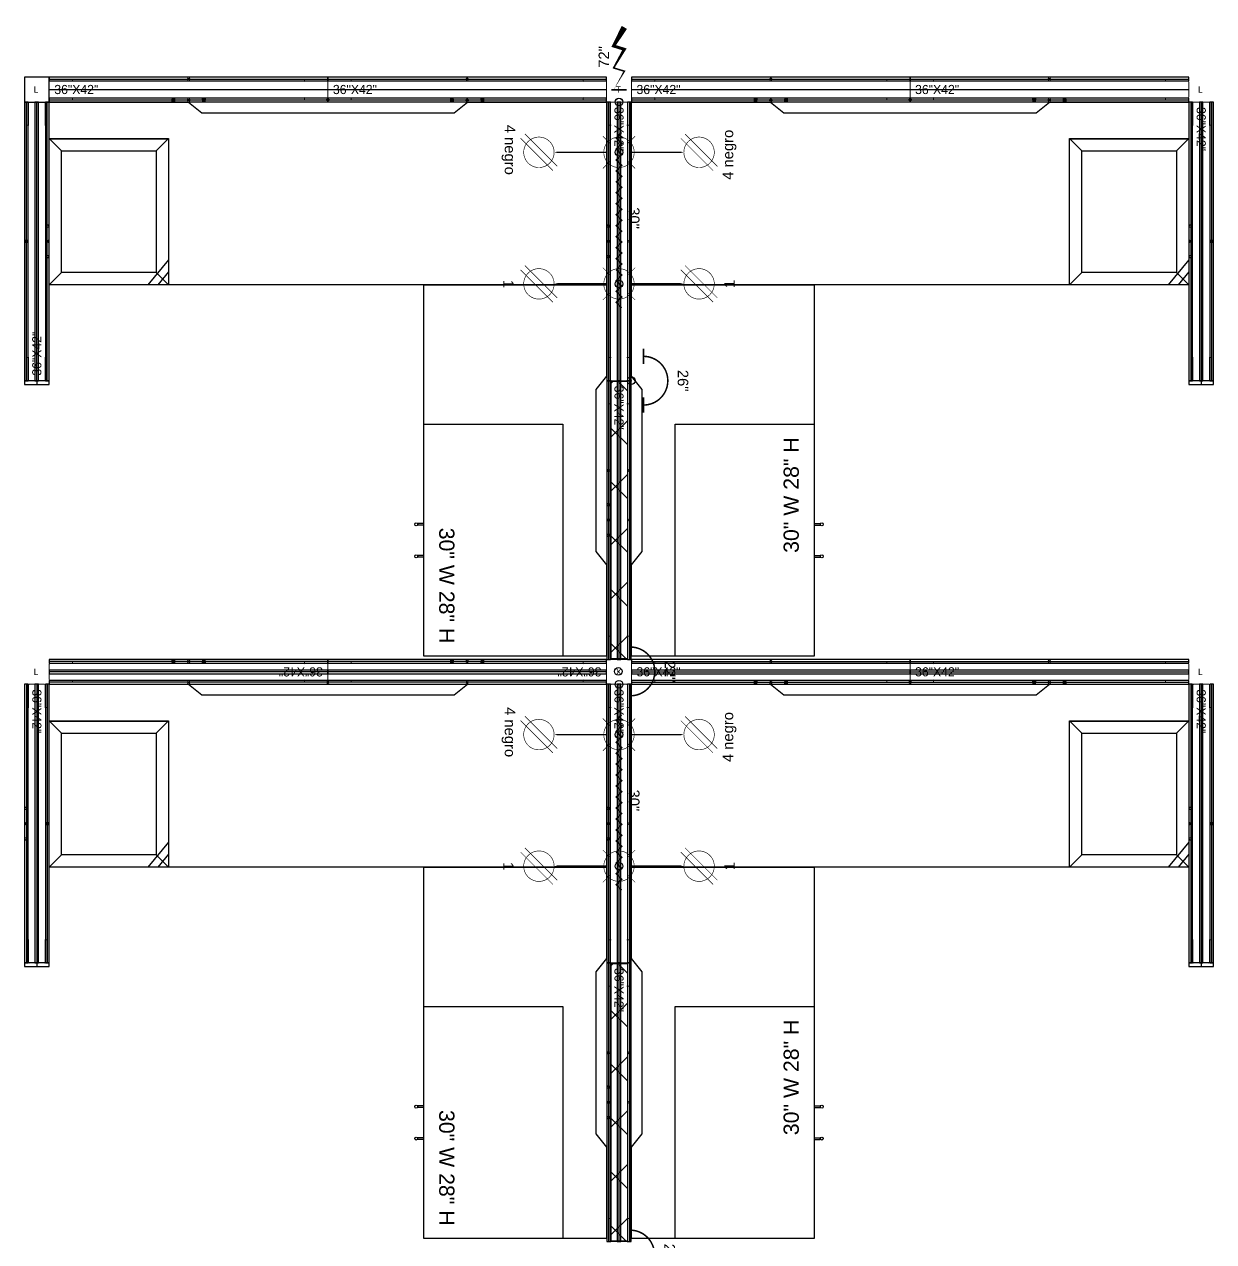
# Model space of a CAD drawing. Extents: x -899 to 851, y -1109 to 411.
# Drawn here: x -899.159 to -895.253, y -585.415 to -581.418 of the extents above; entities that cross this region are included whole.
import ezdxf
from ezdxf.enums import TextEntityAlignment as Align

# ---------------------------------------------------------------- set-up
doc = ezdxf.new("R2010")
doc.units = 0
doc.header["$LTSCALE"] = 24
doc.header["$MEASUREMENT"] = 0
doc.layers.get('0').update_dxf_attribs({"linetype": 'CONTINUOUS'})
for name, color, linetype in [('DD2D', 7, 'CONTINUOUS'), ('DD2D_Geometry', 7, 'CONTINUOUS'), ('ELECTRI', 7, 'CONTINUOUS'), ('ENFASIS NEW', 7, 'CONTINUOUS'), ('PEDESTALESUNIVERSALES', 7, 'CONTINUOUS'), ('S7000', 7, 'CONTINUOUS'), ('ssize', 7, 'CONTINUOUS'), ('TEXT HARNESS', 7, 'CONTINUOUS')]:
    doc.layers.add(name, color=color, linetype=linetype)
doc.styles.add('ARIAL', font='arial.ttf')
doc.styles.get("Standard").update_dxf_attribs({"font": 'acp.shx'})

# ---------------------------------------------------------------- blocks, each defined once
blk = doc.blocks.new('DD101036422D')
at = {"color": 1, "linetype": 'Continuous', "lineweight": 0}
for p, q in [((0, -0.0255), (0, 0.0255)), ((0.0017, 0.0275), (0.0218, 0.0275)), ((0.002, 0.0275), (0.0215, 0.0275)), ((0.0747, 0.0275), (0.0215, 0.0275)), ((0.0747, 0.0275), (0.075, 0.0275)), ((0.0765, 0.026), (0.0765, 0.0343)), ((0.8385, 0.0343), (0.0765, 0.0343)), ((0.8385, 0.0343), (0.8385, 0.026)), ((0.8403, 0.0275), (0.84, 0.0275)), ((0.8403, 0.0275), (0.8935, 0.0275)), ((0.9133, 0.0275), (0.8932, 0.0275)), ((0.913, 0.0275), (0.8935, 0.0275)), ((0.915, -0.0255), (0.915, 0.0255)), ((0.025, -0.0275), (0.002, -0.0275)), ((0.025, -0.0275), (0.0747, -0.0275)), ((0.0747, -0.0275), (0.075, -0.0275)), ((0.0765, -0.0343), (0.0765, -0.026)), ((0.8385, -0.0343), (0.0765, -0.0343)), ((0.8385, -0.026), (0.8385, -0.0343)), ((0.8403, -0.0275), (0.84, -0.0275)), ((0.89, -0.0275), (0.8403, -0.0275)), ((0.89, -0.0275), (0.913, -0.0275))]:
    blk.add_line(p, q, dxfattribs=at)
at = {"color": 1}
for p, q in [((0.454, 0.0379), (0.461, 0.0308)), ((0.454, 0.0308), (0.461, 0.0379)), ((0.454, -0.0379), (0.461, -0.0308)), ((0.454, -0.0308), (0.461, -0.0379))]:
    blk.add_line(p, q, dxfattribs=at)
for centre in [(0.4075, -0.0343), (0.5075, -0.0343)]:
    blk.add_circle(centre, 0.005, dxfattribs=at)
at = {"color": 1, "linetype": 'Continuous', "lineweight": 0}
for centre, radius, start, end in [((0.002, 0.0255), 0.00203, 90, 180), ((0.075, 0.026), 0.00151, 10.021, 90), ((0.075, 0.026), 0.00151, 0, 10.021), ((0.84, 0.026), 0.00151, 90, 169.979), ((0.84, 0.026), 0.00151, 169.979, 180), ((0.84, 0.026), 0.00151, 169.979, 180), ((0.913, 0.0255), 0.00203, 0, 90), ((0.002, -0.0255), 0.00203, 180, 270), ((0.075, -0.026), 0.00151, 270, 349.979), ((0.075, -0.026), 0.00151, 349.979, 0), ((0.84, -0.026), 0.00151, 180, 190.021), ((0.84, -0.026), 0.00151, 180, 190.021), ((0.84, -0.026), 0.00151, 190.021, 270), ((0.913, -0.0255), 0.00203, 270, 0)]:
    blk.add_arc(centre, radius, start, end, dxfattribs=at)
at = {"color": 1}
for p in [(0.4575, 0.0343), (0.4575, -0.0343)]:
    blk.add_point(p, dxfattribs=at)
at = {"insert": (0.0165, 0.0151), "char_height": 0.03, "attachment_point": 1}
blk.add_mtext_dynamic_manual_height_columns('36"X42"', width=75.494015, gutter_width=12.5, heights=[0], dxfattribs=at)
blk = doc.blocks.new('SPACE_DD10103642')
blk.add_blockref('DD101036422D', (0, 0))
blk = doc.blocks.new('DD3021422D')
for p, q in [((0, 0.041), (0, -0.041)), ((0.012, 0.041), (0, 0.041)), ((0.012, -0.041), (0.012, 0.041)), ((0, -0.041), (0.012, -0.041))]:
    blk.add_line(p, q)
blk = doc.blocks.new('SPACE_DD302142')
blk.add_blockref('DD3021422D', (0, 0))
blk = doc.blocks.new('DD40102472AB')
at = {"color": 1}
for p, q in [((0.0035, -0.0035), (-0.0035, 0.0035)), ((0.0035, 0.0035), (-0.0035, -0.0035))]:
    blk.add_line(p, q, dxfattribs=at)
blk.add_lwpolyline([(-0.4142, -0.0417), (0.4142, -0.0417), (0.458, -0.0067), (0.915, -0.0067), (0.915, -0.6067), (-0.915, -0.6067), (-0.915, -0.0067), (-0.458, -0.0067)], close=True)
blk.add_point((0, 0))
blk.add_point((0, 0))
blk.add_point((0, 0), dxfattribs=at)
blk = doc.blocks.new('DD40102448AB')
at = {"color": 1}
for p, q in [((0.0035, -0.0035), (-0.0035, 0.0035)), ((0.0035, 0.0035), (-0.0035, -0.0035))]:
    blk.add_line(p, q, dxfattribs=at)
blk.add_lwpolyline([(-0.2662, -0.0417), (0.2662, -0.0417), (0.31, -0.0067), (0.61, -0.0067), (0.61, -0.6067), (-0.61, -0.6067), (-0.61, -0.0067), (-0.31, -0.0067)], close=True)
blk.add_point((0, 0))
blk.add_point((0, 0))
blk.add_point((0, 0), dxfattribs=at)
blk = doc.blocks.new('PM19F1R1')
for p, q in [((0, -0.3969), (-0.067, -0.479)), ((0, -0.4365), (-0.0347, -0.479))]:
    blk.add_line(p, q)
at = {"color": 0}
blk.add_lwpolyline([(-0.391, 0), (0, 0), (0, -0.479), (-0.391, -0.479)], close=True, dxfattribs=at)
blk = doc.blocks.new('PC1519T')
for p, q in [((-0.351, 0.44), (-0.391, 0.48)), ((-0.04, 0.44), (0, 0.48)), ((-0.351, 0.04), (-0.391, 0)), ((-0.04, 0.04), (0, 0))]:
    blk.add_line(p, q)
for points in [[(-0.391, 0.48), (0, 0.48), (0, 0), (-0.391, 0)], [(-0.351, 0.44), (-0.04, 0.44), (-0.04, 0.04), (-0.351, 0.04)]]:
    blk.add_lwpolyline(points, close=True)
blk = doc.blocks.new('S71103028')
at = {"color": 150}
for p, q in [((0.326, 0), (0.326, -0.02)), ((0.331, 0), (0.331, -0.02)), ((0.431, 0), (0.431, -0.02)), ((0.436, 0), (0.436, -0.02)), ((0.331, -0.02), (0.326, -0.02)), ((0.436, -0.02), (0.431, -0.02)), ((0.436, -0.02), (0.431, -0.02))]:
    blk.add_line(p, q, dxfattribs=at)
blk.add_lwpolyline([(0, 0), (0, 0.457), (0.762, 0.457), (0.762, 0)], close=True, dxfattribs=at)
for centre in [(0.3285, -0.025), (0.4335, -0.025)]:
    blk.add_circle(centre, 0.005, dxfattribs=at)
at = {"layer": 'ssize', "insert": (0.7192, 0.0498), "char_height": 0.05, "attachment_point": 9}
blk.add_mtext('{\\fArial|b0|i0|c0|p34;30" W 28" H}', dxfattribs=at)
blk = doc.blocks.new('829030')
at = {"color": 1, "const_width": 0.002}
for points in [[(0.1385, 0.0265), (0.112, 0.053)], [(0.1915, 0.0265), (0.218, 0.053)], [(0.5705, 0.0265), (0.544, 0.053)], [(0.6235, 0.0265), (0.65, 0.053)], [(0.1385, -0.0265), (0.112, -0.053)], [(0.1915, -0.0265), (0.218, -0.053)], [(0.5705, -0.0265), (0.544, -0.053)], [(0.6235, -0.0265), (0.65, -0.053)]]:
    blk.add_lwpolyline(points, dxfattribs=at)
for points in [[(0.165, -0.05, -1), (0.165, 0.05, -1)], [(0.597, -0.05, 1), (0.597, 0.05, 1)]]:
    blk.add_lwpolyline(points, format="xyb", close=True, dxfattribs=at)
at = {"color": 1}
for points in [[(0.1, 0.009, 0.005, 0.005, 0), (0.118, -0.009, 0.005, 0.005, 0), (0.136, 0.009, 0.005, 0.005, 0), (0.154, -0.009, 0.005, 0.005, 0), (0.172, 0.009, 0.005, 0.005, 0), (0.19, -0.009, 0.005, 0.005, 0), (0.208, 0.009, 0.005, 0.005, 0), (0.226, -0.009, 0.005, 0.005, 0), (0.244, 0.009, 0.005, 0.005, 0), (0.262, -0.009, 0.005, 0.005, 0), (0.28, 0.009, 0.005, 0.005, 0), (0.298, -0.009, 0.005, 0.005, 0), (0.316, 0.009, 0.005, 0.005, 0), (0.334, -0.009, 0.005, 0.005, 0), (0.352, 0.009, 0.005, 0.005, 0), (0.37, -0.009, 0.005, 0.005, 0), (0.388, 0.009, 0.005, 0.005, 0), (0.406, -0.009, 0.005, 0.005, 0), (0.424, 0.009, 0.005, 0.005, 0), (0.442, -0.009, 0.005, 0.005, 0), (0.46, 0.009, 0.005, 0.005, 0), (0.478, -0.009, 0.005, 0.005, 0), (0.496, 0.009, 0.005, 0.005, 0), (0.514, -0.009, 0.005, 0.005, 0), (0.532, 0.009, 0.005, 0.005, 0), (0.55, -0.009, 0, 0, 0)], [(0.676, 0.009, 0.005, 0.005, 0), (0.658, -0.009, 0.005, 0.005, 0), (0.64, 0.009, 0.005, 0.005, 0), (0.622, -0.009, 0.005, 0.005, 0), (0.604, 0.009, 0.005, 0.005, 0), (0.586, -0.009, 0.005, 0.005, 0), (0.568, 0.009, 0.005, 0.005, 0), (0.55, -0.009, 0, 0, 0)]]:
    blk.add_lwpolyline(points, format="xyseb", dxfattribs=at)
blk.add_circle((0, 0), 0.0125, dxfattribs=at)
blk.add_point((0, 0), dxfattribs=at)
at = {"layer": 'TEXT HARNESS', "color": 1, "style": 'ARIAL'}
blk.add_text('30"', height=0.03469, dxfattribs=at).set_placement((0.381, 0.05), align=Align.MIDDLE)
blk = doc.blocks.new('8065E1C')
at = {"color": 1}
for points, const_width in [([(0.025, -0.04), (-0.025, -0.04)], 0.005), ([(-0.0601, -0.309), (0.046, -0.2029)], 0.002), ([(-0.046, -0.3231), (0.0601, -0.217)], 0.002)]:
    blk.add_lwpolyline(points, dxfattribs=dict(at, const_width=const_width))
blk.add_lwpolyline([(0, -0.04, 0.005, 0.005, 0), (0, -0.165, 0.025, 0, 0), (0, -0.2114, 0, 0, 0)], format="xyseb", dxfattribs=at)
at = {"color": 1, "const_width": 0.002}
blk.add_lwpolyline([(-0.05, -0.263, -1), (0.05, -0.263, -1)], format="xyb", close=True, dxfattribs=at)
at = {"color": 1}
blk.add_circle((0, 0), 0.0125, dxfattribs=at)
blk.add_point((0, 0), dxfattribs=at)
at = {"layer": 'TEXT HARNESS', "color": 1, "style": 'ARIAL'}
blk.add_text('1', height=0.0347, dxfattribs=at).set_placement((0, -0.363), align=Align.MIDDLE)
blk = doc.blocks.new('8065E4C')
at = {"color": 1}
for points, const_width in [([(0.025, -0.04), (-0.025, -0.04)], 0.005), ([(-0.0601, -0.309), (0.046, -0.2029)], 0.002), ([(-0.046, -0.3231), (0.0601, -0.217)], 0.002)]:
    blk.add_lwpolyline(points, dxfattribs=dict(at, const_width=const_width))
blk.add_lwpolyline([(0, -0.04, 0.005, 0.005, 0), (0, -0.165, 0.025, 0, 0), (0, -0.2114, 0, 0, 0)], format="xyseb", dxfattribs=at)
at = {"color": 1, "const_width": 0.002}
blk.add_lwpolyline([(-0.05, -0.263, -1), (0.05, -0.263, -1)], format="xyb", close=True, dxfattribs=at)
at = {"color": 1}
blk.add_circle((0, 0), 0.0125, dxfattribs=at)
blk.add_point((0, 0), dxfattribs=at)
at = {"layer": 'TEXT HARNESS', "color": 1, "style": 'ARIAL'}
blk.add_text('4 negro', height=0.03469, dxfattribs=at).set_placement((-0.0081, -0.363), align=Align.MIDDLE)
blk = doc.blocks.new('*X56')
at = {"color": 0}
for p, q in [((7.7859, 5.311), (7.8173, 5.3424)), ((7.9688, 5.2894), (7.9158, 5.3424)), ((7.9411, 5.2894), (7.9941, 5.3424)), ((8.1456, 5.2894), (8.0926, 5.3424)), ((8.1179, 5.2894), (8.1709, 5.3424)), ((8.3224, 5.2894), (8.2694, 5.3424)), ((8.2946, 5.2894), (8.3476, 5.3424)), ((8.4992, 5.2894), (8.4462, 5.3424)), ((8.4714, 5.2894), (8.5244, 5.3424)), ((8.6759, 5.2894), (8.6229, 5.3424)), ((8.6482, 5.2894), (8.6971, 5.3384)), ((7.792, 5.2894), (7.7859, 5.2956))]:
    blk.add_line(p, q, dxfattribs=at)
blk = doc.blocks.new('808636')
at = {"color": 5}
for p, q in [((-0.9112, 0), (0, 0)), ((-0.9112, -0.053), (-0.9112, 0)), ((0, 0), (0, -0.053)), ((0, -0.053), (-0.9112, -0.053))]:
    blk.add_line(p, q, dxfattribs=at)
blk.add_blockref('*X56', (-8.6971, -5.3424), dxfattribs=at)
blk = doc.blocks.new('818072')
at = {"color": 1}
blk.add_lwpolyline([(0.04, 0.0177, 0, 0.005, 0), (0.1012, -0.0177, 0.005, 0.005, 0), (0.112, 0.0177, 0.005, 0.01, 0), (0.173, -0.0176, 0.01, 0.01, 0), (0.184, 0.0177, 0.01, 0.02, 0), (0.245, -0.0176, 0.02, 0.02, 0)], format="xyseb", dxfattribs=at)
at = {"color": 1, "const_width": 0.005}
blk.add_lwpolyline([(0.04, 0.025), (0.04, -0.025)], dxfattribs=at)
at = {"color": 1}
blk.add_circle((0, 0), 0.0125, dxfattribs=at)
blk.add_point((0, 0), dxfattribs=at)
at = {"layer": 'TEXT HARNESS', "color": 1, "style": 'ARIAL'}
blk.add_text('72"', height=0.03469, dxfattribs=at).set_placement((0.148, 0.05), align=Align.MIDDLE)
blk = doc.blocks.new('817726')
at = {"color": 3, "const_width": 0.005}
blk.add_lwpolyline([(0.08, 0.04, 1), (-0.08, 0.04)], format="xyb", dxfattribs=at)
for points in [[(-0.055, 0.04), (-0.105, 0.04)], [(0.055, 0.04), (0.105, 0.04)]]:
    blk.add_lwpolyline(points, dxfattribs=at)
at = {"color": 3}
blk.add_circle((0, 0), 0.0125, dxfattribs=at)
blk.add_point((0, 0), dxfattribs=at)
at = {"layer": 'TEXT HARNESS', "color": 3, "style": 'ARIAL'}
blk.add_text('26"', height=0.03469, dxfattribs=at).set_placement((0, 0.17), align=Align.MIDDLE)
blk = doc.blocks.new('817722')
at = {"color": 3, "const_width": 0.005}
blk.add_lwpolyline([(0.08, 0.04, 1), (-0.08, 0.04)], format="xyb", dxfattribs=at)
for points in [[(-0.055, 0.04), (-0.105, 0.04)], [(0.055, 0.04), (0.105, 0.04)]]:
    blk.add_lwpolyline(points, dxfattribs=at)
at = {"color": 3}
blk.add_circle((0, 0), 0.0125, dxfattribs=at)
blk.add_point((0, 0), dxfattribs=at)
blk.add_point((0, 0), dxfattribs=at)
at = {"layer": 'TEXT HARNESS', "color": 3, "style": 'ARIAL'}
blk.add_text('22"', height=0.03469, dxfattribs=at).set_placement((0, 0.17), align=Align.MIDDLE)

msp = doc.modelspace()

# ---------------------------------------------------------------- linework, layer by layer
at = {"layer": 'DD2D'}
for p, q in [((-899.0772, -581.5974), (-898.1622, -581.5974)), ((-898.1622, -581.5974), (-897.2472, -581.5974)), ((-897.1652, -581.5974), (-896.2502, -581.5974)), ((-896.2502, -581.5974), (-895.3352, -581.5974)), ((-899.0772, -581.6317), (-898.1622, -581.6317)), ((-898.1622, -581.6317), (-898.1621, -581.6317)), ((-898.1622, -581.6317), (-897.2472, -581.6317)), ((-897.2472, -581.6317), (-897.2471, -581.6317)), ((-897.1652, -581.6317), (-896.2502, -581.6317)), ((-896.2502, -581.6317), (-896.2501, -581.6317)), ((-896.2502, -581.6317), (-895.3352, -581.6317)), ((-895.3352, -581.6317), (-895.3351, -581.6317)), ((-899.1525, -582.5877), (-899.1525, -581.6727)), ((-899.1182, -581.6727), (-899.1182, -581.6726)), ((-899.1182, -582.5877), (-899.1182, -581.6727)), ((-899.1182, -582.5877), (-899.1182, -581.6727)), ((-899.0839, -582.5877), (-899.0839, -581.6727)), ((-899.0772, -581.666), (-898.1622, -581.666)), ((-898.1622, -581.666), (-897.2472, -581.666)), ((-897.2405, -581.6727), (-897.2405, -582.5877)), ((-897.2062, -581.6727), (-897.2062, -582.5877)), ((-897.2062, -581.6727), (-897.2062, -582.5877)), ((-897.1719, -581.6727), (-897.1719, -582.5877)), ((-897.1652, -581.666), (-896.2502, -581.666)), ((-896.2502, -581.666), (-895.3352, -581.666)), ((-895.3285, -581.6727), (-895.3285, -582.5877)), ((-895.2942, -581.6727), (-895.2942, -582.5877)), ((-895.2942, -581.6727), (-895.2942, -582.5877)), ((-895.2599, -581.6727), (-895.2599, -582.5877)), ((-899.1182, -582.5877), (-899.1182, -582.5997)), ((-897.2405, -582.5877), (-897.2405, -583.5027)), ((-897.2062, -582.5877), (-897.2062, -582.5878)), ((-897.2062, -582.5877), (-897.2062, -583.5027)), ((-897.2062, -582.5877), (-897.2062, -583.5027)), ((-897.1719, -582.5877), (-897.1719, -583.5027)), ((-895.2942, -582.5877), (-895.2942, -582.5997)), ((-898.1622, -583.5094), (-899.0772, -583.5094)), ((-897.2472, -583.5094), (-898.1622, -583.5094)), ((-897.2062, -583.5027), (-897.2062, -583.5028)), ((-897.1652, -583.5094), (-896.2502, -583.5094)), ((-896.2502, -583.5094), (-895.3352, -583.5094)), ((-899.0772, -583.5437), (-899.0773, -583.5437)), ((-898.1622, -583.5437), (-899.0772, -583.5437)), ((-898.1622, -583.5437), (-899.0772, -583.5437)), ((-898.1622, -583.5437), (-898.1623, -583.5437)), ((-897.2472, -583.5437), (-898.1622, -583.5437)), ((-897.2472, -583.5437), (-898.1622, -583.5437)), ((-897.1652, -583.5437), (-896.2502, -583.5437)), ((-897.1652, -583.5437), (-896.2502, -583.5437)), ((-896.2502, -583.5437), (-896.2501, -583.5437)), ((-896.2502, -583.5437), (-895.3352, -583.5437)), ((-896.2502, -583.5437), (-895.3352, -583.5437)), ((-895.3352, -583.5437), (-895.3351, -583.5437)), ((-899.1525, -583.5847), (-899.1525, -584.4997)), ((-899.1182, -583.5847), (-899.1182, -584.4997)), ((-899.1182, -583.5847), (-899.1182, -584.4997)), ((-899.0839, -583.5847), (-899.0839, -584.4997)), ((-898.1622, -583.578), (-899.0772, -583.578)), ((-897.2472, -583.578), (-898.1622, -583.578)), ((-897.2405, -583.5847), (-897.2405, -584.4997)), ((-897.2062, -583.5847), (-897.2062, -584.4997)), ((-897.2062, -583.5847), (-897.2062, -584.4997)), ((-897.1719, -583.5847), (-897.1719, -584.4997)), ((-897.1652, -583.578), (-896.2502, -583.578)), ((-896.2502, -583.578), (-895.3352, -583.578)), ((-895.3285, -583.5847), (-895.3285, -584.4997)), ((-895.2942, -583.5847), (-895.2942, -584.4997)), ((-895.2942, -583.5847), (-895.2942, -584.4997)), ((-895.2599, -583.5847), (-895.2599, -584.4997)), ((-899.1182, -584.4997), (-899.1182, -584.5117)), ((-897.2405, -584.4997), (-897.2405, -585.4147)), ((-897.2062, -584.4997), (-897.2062, -584.4998)), ((-897.2062, -584.4997), (-897.2062, -585.4147)), ((-897.2062, -584.4997), (-897.2062, -585.4147)), ((-897.1719, -584.4997), (-897.1719, -585.4147)), ((-895.2942, -584.4997), (-895.2942, -584.5117))]:
    msp.add_line(p, q, dxfattribs=at)
at = {"layer": 'DD2D_Geometry'}
for points in [[(-899.0772, -581.6727), (-899.0772, -581.5906), (-899.1592, -581.5906), (-899.1592, -581.6727)], [(-899.0772, -581.6034), (-898.1622, -581.6034), (-898.1622, -581.5914), (-899.0772, -581.5914)], [(-899.0772, -581.6034), (-898.1622, -581.6034), (-898.1622, -581.5914), (-899.0772, -581.5914)], [(-899.0772, -581.6034), (-898.1622, -581.6034), (-898.1622, -581.5914), (-899.0772, -581.5914)], [(-899.0772, -581.6034), (-898.1622, -581.6034), (-898.1622, -581.5914), (-899.0772, -581.5914)], [(-899.0772, -581.6034), (-898.1622, -581.6034), (-898.1622, -581.5914), (-899.0772, -581.5914)], [(-899.0772, -581.6034), (-898.1622, -581.6034), (-898.1622, -581.5914), (-899.0772, -581.5914)], [(-898.1622, -581.6034), (-897.2472, -581.6034), (-897.2472, -581.5914), (-898.1622, -581.5914)], [(-898.1622, -581.6034), (-897.2472, -581.6034), (-897.2472, -581.5914), (-898.1622, -581.5914)], [(-898.1622, -581.6034), (-897.2472, -581.6034), (-897.2472, -581.5914), (-898.1622, -581.5914)], [(-898.1622, -581.6034), (-897.2472, -581.6034), (-897.2472, -581.5914), (-898.1622, -581.5914)], [(-898.1622, -581.6034), (-897.2472, -581.6034), (-897.2472, -581.5914), (-898.1622, -581.5914)], [(-898.1622, -581.6034), (-897.2472, -581.6034), (-897.2472, -581.5914), (-898.1622, -581.5914)], [(-897.1652, -581.6034), (-896.2502, -581.6034), (-896.2502, -581.5914), (-897.1652, -581.5914)], [(-897.1652, -581.6034), (-896.2502, -581.6034), (-896.2502, -581.5914), (-897.1652, -581.5914)], [(-897.1652, -581.6034), (-896.2502, -581.6034), (-896.2502, -581.5914), (-897.1652, -581.5914)], [(-897.1652, -581.6034), (-896.2502, -581.6034), (-896.2502, -581.5914), (-897.1652, -581.5914)], [(-897.1652, -581.6034), (-896.2502, -581.6034), (-896.2502, -581.5914), (-897.1652, -581.5914)], [(-897.1652, -581.6034), (-896.2502, -581.6034), (-896.2502, -581.5914), (-897.1652, -581.5914)], [(-896.2502, -581.6034), (-895.3352, -581.6034), (-895.3352, -581.5914), (-896.2502, -581.5914)], [(-896.2502, -581.6034), (-895.3352, -581.6034), (-895.3352, -581.5914), (-896.2502, -581.5914)], [(-896.2502, -581.6034), (-895.3352, -581.6034), (-895.3352, -581.5914), (-896.2502, -581.5914)], [(-896.2502, -581.6034), (-895.3352, -581.6034), (-895.3352, -581.5914), (-896.2502, -581.5914)], [(-896.2502, -581.6034), (-895.3352, -581.6034), (-895.3352, -581.5914), (-896.2502, -581.5914)], [(-896.2502, -581.6034), (-895.3352, -581.6034), (-895.3352, -581.5914), (-896.2502, -581.5914)], [(-898.1622, -581.6317), (-898.1621, -581.6317), (-898.1621, -581.6317), (-898.1622, -581.6317)], [(-896.2502, -581.6317), (-896.2501, -581.6317), (-896.2501, -581.6317), (-896.2502, -581.6317)], [(-899.1465, -582.5877), (-899.1465, -581.6727), (-899.1585, -581.6727), (-899.1585, -582.5877)], [(-899.1465, -582.5877), (-899.1465, -581.6727), (-899.1585, -581.6727), (-899.1585, -582.5877)], [(-899.1465, -582.5877), (-899.1465, -581.6727), (-899.1585, -581.6727), (-899.1585, -582.5877)], [(-899.1465, -582.5877), (-899.1465, -581.6727), (-899.1585, -581.6727), (-899.1585, -582.5877)], [(-899.1465, -582.5877), (-899.1465, -581.6727), (-899.1585, -581.6727), (-899.1585, -582.5877)], [(-899.1465, -582.5877), (-899.1465, -581.6727), (-899.1585, -581.6727), (-899.1585, -582.5877)], [(-899.1122, -582.5877), (-899.1122, -581.6727), (-899.1242, -581.6727), (-899.1242, -582.5877)], [(-899.1122, -582.5877), (-899.1122, -581.6727), (-899.1242, -581.6727), (-899.1242, -582.5877)], [(-899.1122, -582.5877), (-899.1122, -581.6727), (-899.1242, -581.6727), (-899.1242, -582.5877)], [(-899.1122, -582.5877), (-899.1122, -581.6727), (-899.1242, -581.6727), (-899.1242, -582.5877)], [(-899.0779, -582.5877), (-899.0779, -581.6727), (-899.0899, -581.6727), (-899.0899, -582.5877)], [(-899.0779, -582.5877), (-899.0779, -581.6727), (-899.0899, -581.6727), (-899.0899, -582.5877)], [(-899.0779, -582.5877), (-899.0779, -581.6727), (-899.0899, -581.6727), (-899.0899, -582.5877)], [(-899.0779, -582.5877), (-899.0779, -581.6727), (-899.0899, -581.6727), (-899.0899, -582.5877)], [(-899.0779, -582.5877), (-899.0779, -581.6727), (-899.0899, -581.6727), (-899.0899, -582.5877)], [(-899.0779, -582.5877), (-899.0779, -581.6727), (-899.0899, -581.6727), (-899.0899, -582.5877)], [(-899.0772, -581.672), (-898.1622, -581.672), (-898.1622, -581.66), (-899.0772, -581.66)], [(-899.0772, -581.672), (-898.1622, -581.672), (-898.1622, -581.66), (-899.0772, -581.66)], [(-899.0772, -581.672), (-898.1622, -581.672), (-898.1622, -581.66), (-899.0772, -581.66)], [(-899.0772, -581.672), (-898.1622, -581.672), (-898.1622, -581.66), (-899.0772, -581.66)], [(-899.0772, -581.672), (-898.1622, -581.672), (-898.1622, -581.66), (-899.0772, -581.66)], [(-899.0772, -581.672), (-898.1622, -581.672), (-898.1622, -581.66), (-899.0772, -581.66)], [(-898.1622, -581.672), (-897.2472, -581.672), (-897.2472, -581.66), (-898.1622, -581.66)], [(-898.1622, -581.672), (-897.2472, -581.672), (-897.2472, -581.66), (-898.1622, -581.66)], [(-898.1622, -581.672), (-897.2472, -581.672), (-897.2472, -581.66), (-898.1622, -581.66)], [(-898.1622, -581.672), (-897.2472, -581.672), (-897.2472, -581.66), (-898.1622, -581.66)], [(-898.1622, -581.672), (-897.2472, -581.672), (-897.2472, -581.66), (-898.1622, -581.66)], [(-897.2465, -581.6727), (-897.2465, -582.5877), (-897.2345, -582.5877), (-897.2345, -581.6727)], [(-897.2465, -581.6727), (-897.2465, -582.5877), (-897.2345, -582.5877), (-897.2345, -581.6727)], [(-897.2465, -581.6727), (-897.2465, -582.5877), (-897.2345, -582.5877), (-897.2345, -581.6727)], [(-897.2465, -581.6727), (-897.2465, -582.5877), (-897.2345, -582.5877), (-897.2345, -581.6727)], [(-897.2465, -581.6727), (-897.2465, -582.5877), (-897.2345, -582.5877), (-897.2345, -581.6727)], [(-897.2465, -581.6727), (-897.2465, -582.5877), (-897.2345, -582.5877), (-897.2345, -581.6727)], [(-897.2122, -581.6727), (-897.2122, -582.5877), (-897.2002, -582.5877), (-897.2002, -581.6727)], [(-897.2122, -581.6727), (-897.2122, -582.5877), (-897.2002, -582.5877), (-897.2002, -581.6727)], [(-897.2122, -581.6727), (-897.2122, -582.5877), (-897.2002, -582.5877), (-897.2002, -581.6727)], [(-897.2122, -581.6727), (-897.2122, -582.5877), (-897.2002, -582.5877), (-897.2002, -581.6727)], [(-897.1779, -581.6727), (-897.1779, -582.5877), (-897.1659, -582.5877), (-897.1659, -581.6727)], [(-897.1779, -581.6727), (-897.1779, -582.5877), (-897.1659, -582.5877), (-897.1659, -581.6727)], [(-897.1779, -581.6727), (-897.1779, -582.5877), (-897.1659, -582.5877), (-897.1659, -581.6727)], [(-897.1779, -581.6727), (-897.1779, -582.5877), (-897.1659, -582.5877), (-897.1659, -581.6727)], [(-897.1779, -581.6727), (-897.1779, -582.5877), (-897.1659, -582.5877), (-897.1659, -581.6727)], [(-897.1779, -581.6727), (-897.1779, -582.5877), (-897.1659, -582.5877), (-897.1659, -581.6727)], [(-897.1652, -581.672), (-896.2502, -581.672), (-896.2502, -581.66), (-897.1652, -581.66)], [(-897.1652, -581.672), (-896.2502, -581.672), (-896.2502, -581.66), (-897.1652, -581.66)], [(-897.1652, -581.672), (-896.2502, -581.672), (-896.2502, -581.66), (-897.1652, -581.66)], [(-897.1652, -581.672), (-896.2502, -581.672), (-896.2502, -581.66), (-897.1652, -581.66)], [(-897.1652, -581.672), (-896.2502, -581.672), (-896.2502, -581.66), (-897.1652, -581.66)], [(-897.1652, -581.672), (-896.2502, -581.672), (-896.2502, -581.66), (-897.1652, -581.66)], [(-896.2502, -581.672), (-895.3352, -581.672), (-895.3352, -581.66), (-896.2502, -581.66)], [(-896.2502, -581.672), (-895.3352, -581.672), (-895.3352, -581.66), (-896.2502, -581.66)], [(-896.2502, -581.672), (-895.3352, -581.672), (-895.3352, -581.66), (-896.2502, -581.66)], [(-896.2502, -581.672), (-895.3352, -581.672), (-895.3352, -581.66), (-896.2502, -581.66)], [(-896.2502, -581.672), (-895.3352, -581.672), (-895.3352, -581.66), (-896.2502, -581.66)], [(-895.3345, -581.6727), (-895.3345, -582.5877), (-895.3225, -582.5877), (-895.3225, -581.6727)], [(-895.3345, -581.6727), (-895.3345, -582.5877), (-895.3225, -582.5877), (-895.3225, -581.6727)], [(-895.3345, -581.6727), (-895.3345, -582.5877), (-895.3225, -582.5877), (-895.3225, -581.6727)], [(-895.3345, -581.6727), (-895.3345, -582.5877), (-895.3225, -582.5877), (-895.3225, -581.6727)], [(-895.3345, -581.6727), (-895.3345, -582.5877), (-895.3225, -582.5877), (-895.3225, -581.6727)], [(-895.3345, -581.6727), (-895.3345, -582.5877), (-895.3225, -582.5877), (-895.3225, -581.6727)], [(-895.3345, -581.6727), (-895.3345, -582.5877), (-895.3225, -582.5877), (-895.3225, -581.6727)], [(-895.3002, -581.6727), (-895.3002, -582.5877), (-895.2882, -582.5877), (-895.2882, -581.6727)], [(-895.3002, -581.6727), (-895.3002, -582.5877), (-895.2882, -582.5877), (-895.2882, -581.6727)], [(-895.3002, -581.6727), (-895.3002, -582.5877), (-895.2882, -582.5877), (-895.2882, -581.6727)], [(-895.3002, -581.6727), (-895.3002, -582.5877), (-895.2882, -582.5877), (-895.2882, -581.6727)], [(-895.3002, -581.6727), (-895.3002, -582.5877), (-895.2882, -582.5877), (-895.2882, -581.6727)], [(-895.2659, -581.6727), (-895.2659, -582.5877), (-895.2539, -582.5877), (-895.2539, -581.6727)], [(-895.2659, -581.6727), (-895.2659, -582.5877), (-895.2539, -582.5877), (-895.2539, -581.6727)], [(-895.2659, -581.6727), (-895.2659, -582.5877), (-895.2539, -582.5877), (-895.2539, -581.6727)], [(-895.2659, -581.6727), (-895.2659, -582.5877), (-895.2539, -582.5877), (-895.2539, -581.6727)], [(-895.2659, -581.6727), (-895.2659, -582.5877), (-895.2539, -582.5877), (-895.2539, -581.6727)], [(-895.2659, -581.6727), (-895.2659, -582.5877), (-895.2539, -582.5877), (-895.2539, -581.6727)], [(-895.2659, -581.6727), (-895.2659, -582.5877), (-895.2539, -582.5877), (-895.2539, -581.6727)], [(-897.2465, -582.5877), (-897.2465, -583.5027), (-897.2345, -583.5027), (-897.2345, -582.5877)], [(-897.2465, -582.5877), (-897.2465, -583.5027), (-897.2345, -583.5027), (-897.2345, -582.5877)], [(-897.2465, -582.5877), (-897.2465, -583.5027), (-897.2345, -583.5027), (-897.2345, -582.5877)], [(-897.2465, -582.5877), (-897.2465, -583.5027), (-897.2345, -583.5027), (-897.2345, -582.5877)], [(-897.2465, -582.5877), (-897.2465, -583.5027), (-897.2345, -583.5027), (-897.2345, -582.5877)], [(-897.2465, -582.5877), (-897.2465, -583.5027), (-897.2345, -583.5027), (-897.2345, -582.5877)], [(-897.2465, -582.5877), (-897.2465, -583.5027), (-897.2345, -583.5027), (-897.2345, -582.5877)], [(-897.2122, -582.5877), (-897.2122, -583.5027), (-897.2002, -583.5027), (-897.2002, -582.5877)], [(-897.2122, -582.5877), (-897.2122, -583.5027), (-897.2002, -583.5027), (-897.2002, -582.5877)], [(-897.2122, -582.5877), (-897.2122, -583.5027), (-897.2002, -583.5027), (-897.2002, -582.5877)], [(-897.2122, -582.5877), (-897.2122, -583.5027), (-897.2002, -583.5027), (-897.2002, -582.5877)], [(-897.2122, -582.5877), (-897.2122, -583.5027), (-897.2002, -583.5027), (-897.2002, -582.5877)], [(-897.2062, -582.5878), (-897.2062, -582.5878), (-897.2062, -582.5877), (-897.2062, -582.5877)], [(-897.1779, -582.5877), (-897.1779, -583.5027), (-897.1659, -583.5027), (-897.1659, -582.5877)], [(-897.1779, -582.5877), (-897.1779, -583.5027), (-897.1659, -583.5027), (-897.1659, -582.5877)], [(-897.1779, -582.5877), (-897.1779, -583.5027), (-897.1659, -583.5027), (-897.1659, -582.5877)], [(-897.1779, -582.5877), (-897.1779, -583.5027), (-897.1659, -583.5027), (-897.1659, -582.5877)], [(-897.1779, -582.5877), (-897.1779, -583.5027), (-897.1659, -583.5027), (-897.1659, -582.5877)], [(-897.1779, -582.5877), (-897.1779, -583.5027), (-897.1659, -583.5027), (-897.1659, -582.5877)], [(-897.1779, -582.5877), (-897.1779, -583.5027), (-897.1659, -583.5027), (-897.1659, -582.5877)], [(-898.1622, -583.5034), (-899.0772, -583.5034), (-899.0772, -583.5154), (-898.1622, -583.5154)], [(-898.1622, -583.5034), (-899.0772, -583.5034), (-899.0772, -583.5154), (-898.1622, -583.5154)], [(-898.1622, -583.5034), (-899.0772, -583.5034), (-899.0772, -583.5154), (-898.1622, -583.5154)], [(-898.1622, -583.5034), (-899.0772, -583.5034), (-899.0772, -583.5154), (-898.1622, -583.5154)], [(-898.1622, -583.5034), (-899.0772, -583.5034), (-899.0772, -583.5154), (-898.1622, -583.5154)], [(-898.1622, -583.5034), (-899.0772, -583.5034), (-899.0772, -583.5154), (-898.1622, -583.5154)], [(-898.1622, -583.5034), (-899.0772, -583.5034), (-899.0772, -583.5154), (-898.1622, -583.5154)], [(-897.2472, -583.5034), (-898.1622, -583.5034), (-898.1622, -583.5154), (-897.2472, -583.5154)], [(-897.2472, -583.5034), (-898.1622, -583.5034), (-898.1622, -583.5154), (-897.2472, -583.5154)], [(-897.2472, -583.5034), (-898.1622, -583.5034), (-898.1622, -583.5154), (-897.2472, -583.5154)], [(-897.2472, -583.5034), (-898.1622, -583.5034), (-898.1622, -583.5154), (-897.2472, -583.5154)], [(-897.2472, -583.5034), (-898.1622, -583.5034), (-898.1622, -583.5154), (-897.2472, -583.5154)], [(-897.2472, -583.5034), (-898.1622, -583.5034), (-898.1622, -583.5154), (-897.2472, -583.5154)], [(-897.1652, -583.5154), (-896.2502, -583.5154), (-896.2502, -583.5034), (-897.1652, -583.5034)], [(-897.1652, -583.5154), (-896.2502, -583.5154), (-896.2502, -583.5034), (-897.1652, -583.5034)], [(-897.1652, -583.5154), (-896.2502, -583.5154), (-896.2502, -583.5034), (-897.1652, -583.5034)], [(-897.1652, -583.5154), (-896.2502, -583.5154), (-896.2502, -583.5034), (-897.1652, -583.5034)], [(-897.1652, -583.5154), (-896.2502, -583.5154), (-896.2502, -583.5034), (-897.1652, -583.5034)], [(-897.1652, -583.5154), (-896.2502, -583.5154), (-896.2502, -583.5034), (-897.1652, -583.5034)], [(-896.2502, -583.5154), (-895.3352, -583.5154), (-895.3352, -583.5034), (-896.2502, -583.5034)], [(-896.2502, -583.5154), (-895.3352, -583.5154), (-895.3352, -583.5034), (-896.2502, -583.5034)], [(-896.2502, -583.5154), (-895.3352, -583.5154), (-895.3352, -583.5034), (-896.2502, -583.5034)], [(-896.2502, -583.5154), (-895.3352, -583.5154), (-895.3352, -583.5034), (-896.2502, -583.5034)], [(-896.2502, -583.5154), (-895.3352, -583.5154), (-895.3352, -583.5034), (-896.2502, -583.5034)], [(-896.2502, -583.5154), (-895.3352, -583.5154), (-895.3352, -583.5034), (-896.2502, -583.5034)], [(-898.1622, -583.5377), (-899.0772, -583.5377), (-899.0772, -583.5497), (-898.1622, -583.5497)], [(-898.1622, -583.5377), (-899.0772, -583.5377), (-899.0772, -583.5497), (-898.1622, -583.5497)], [(-898.1622, -583.5377), (-899.0772, -583.5377), (-899.0772, -583.5497), (-898.1622, -583.5497)], [(-898.1622, -583.5377), (-899.0772, -583.5377), (-899.0772, -583.5497), (-898.1622, -583.5497)], [(-898.1622, -583.5377), (-899.0772, -583.5377), (-899.0772, -583.5497), (-898.1622, -583.5497)], [(-898.1623, -583.5437), (-898.1622, -583.5437), (-898.1622, -583.5437), (-898.1623, -583.5437)], [(-897.2472, -583.5377), (-898.1622, -583.5377), (-898.1622, -583.5497), (-897.2472, -583.5497)], [(-897.2472, -583.5377), (-898.1622, -583.5377), (-898.1622, -583.5497), (-897.2472, -583.5497)], [(-897.2472, -583.5377), (-898.1622, -583.5377), (-898.1622, -583.5497), (-897.2472, -583.5497)], [(-897.2472, -583.5377), (-898.1622, -583.5377), (-898.1622, -583.5497), (-897.2472, -583.5497)], [(-897.1652, -583.5497), (-896.2502, -583.5497), (-896.2502, -583.5377), (-897.1652, -583.5377)], [(-897.1652, -583.5497), (-896.2502, -583.5497), (-896.2502, -583.5377), (-897.1652, -583.5377)], [(-897.1652, -583.5497), (-896.2502, -583.5497), (-896.2502, -583.5377), (-897.1652, -583.5377)], [(-897.1652, -583.5497), (-896.2502, -583.5497), (-896.2502, -583.5377), (-897.1652, -583.5377)], [(-896.2502, -583.5497), (-895.3352, -583.5497), (-895.3352, -583.5377), (-896.2502, -583.5377)], [(-896.2502, -583.5497), (-895.3352, -583.5497), (-895.3352, -583.5377), (-896.2502, -583.5377)], [(-896.2502, -583.5497), (-895.3352, -583.5497), (-895.3352, -583.5377), (-896.2502, -583.5377)], [(-896.2502, -583.5497), (-895.3352, -583.5497), (-895.3352, -583.5377), (-896.2502, -583.5377)], [(-896.2502, -583.5437), (-896.2501, -583.5437), (-896.2501, -583.5437), (-896.2502, -583.5437)], [(-899.1585, -583.5847), (-899.1585, -584.4997), (-899.1465, -584.4997), (-899.1465, -583.5847)], [(-899.1585, -583.5847), (-899.1585, -584.4997), (-899.1465, -584.4997), (-899.1465, -583.5847)], [(-899.1585, -583.5847), (-899.1585, -584.4997), (-899.1465, -584.4997), (-899.1465, -583.5847)], [(-899.1585, -583.5847), (-899.1585, -584.4997), (-899.1465, -584.4997), (-899.1465, -583.5847)], [(-899.1585, -583.5847), (-899.1585, -584.4997), (-899.1465, -584.4997), (-899.1465, -583.5847)], [(-899.1585, -583.5847), (-899.1585, -584.4997), (-899.1465, -584.4997), (-899.1465, -583.5847)], [(-899.1585, -583.5847), (-899.1585, -584.4997), (-899.1465, -584.4997), (-899.1465, -583.5847)], [(-899.1242, -583.5847), (-899.1242, -584.4997), (-899.1122, -584.4997), (-899.1122, -583.5847)], [(-899.1242, -583.5847), (-899.1242, -584.4997), (-899.1122, -584.4997), (-899.1122, -583.5847)], [(-899.1242, -583.5847), (-899.1242, -584.4997), (-899.1122, -584.4997), (-899.1122, -583.5847)], [(-899.1242, -583.5847), (-899.1242, -584.4997), (-899.1122, -584.4997), (-899.1122, -583.5847)], [(-899.1242, -583.5847), (-899.1242, -584.4997), (-899.1122, -584.4997), (-899.1122, -583.5847)], [(-899.0899, -583.5847), (-899.0899, -584.4997), (-899.0779, -584.4997), (-899.0779, -583.5847)], [(-899.0899, -583.5847), (-899.0899, -584.4997), (-899.0779, -584.4997), (-899.0779, -583.5847)], [(-899.0899, -583.5847), (-899.0899, -584.4997), (-899.0779, -584.4997), (-899.0779, -583.5847)], [(-899.0899, -583.5847), (-899.0899, -584.4997), (-899.0779, -584.4997), (-899.0779, -583.5847)], [(-899.0899, -583.5847), (-899.0899, -584.4997), (-899.0779, -584.4997), (-899.0779, -583.5847)], [(-899.0899, -583.5847), (-899.0899, -584.4997), (-899.0779, -584.4997), (-899.0779, -583.5847)], [(-899.0899, -583.5847), (-899.0899, -584.4997), (-899.0779, -584.4997), (-899.0779, -583.5847)], [(-898.1622, -583.572), (-899.0772, -583.572), (-899.0772, -583.584), (-898.1622, -583.584)], [(-898.1622, -583.572), (-899.0772, -583.572), (-899.0772, -583.584), (-898.1622, -583.584)], [(-898.1622, -583.572), (-899.0772, -583.572), (-899.0772, -583.584), (-898.1622, -583.584)], [(-898.1622, -583.572), (-899.0772, -583.572), (-899.0772, -583.584), (-898.1622, -583.584)], [(-898.1622, -583.572), (-899.0772, -583.572), (-899.0772, -583.584), (-898.1622, -583.584)], [(-898.1622, -583.572), (-899.0772, -583.572), (-899.0772, -583.584), (-898.1622, -583.584)], [(-897.2472, -583.572), (-898.1622, -583.572), (-898.1622, -583.584), (-897.2472, -583.584)], [(-897.2472, -583.572), (-898.1622, -583.572), (-898.1622, -583.584), (-897.2472, -583.584)], [(-897.2472, -583.572), (-898.1622, -583.572), (-898.1622, -583.584), (-897.2472, -583.584)], [(-897.2472, -583.572), (-898.1622, -583.572), (-898.1622, -583.584), (-897.2472, -583.584)], [(-897.2472, -583.572), (-898.1622, -583.572), (-898.1622, -583.584), (-897.2472, -583.584)], [(-897.2472, -583.572), (-898.1622, -583.572), (-898.1622, -583.584), (-897.2472, -583.584)], [(-897.2465, -583.5847), (-897.2465, -584.4997), (-897.2345, -584.4997), (-897.2345, -583.5847)], [(-897.2465, -583.5847), (-897.2465, -584.4997), (-897.2345, -584.4997), (-897.2345, -583.5847)], [(-897.2465, -583.5847), (-897.2465, -584.4997), (-897.2345, -584.4997), (-897.2345, -583.5847)], [(-897.2465, -583.5847), (-897.2465, -584.4997), (-897.2345, -584.4997), (-897.2345, -583.5847)], [(-897.2465, -583.5847), (-897.2465, -584.4997), (-897.2345, -584.4997), (-897.2345, -583.5847)], [(-897.2465, -583.5847), (-897.2465, -584.4997), (-897.2345, -584.4997), (-897.2345, -583.5847)], [(-897.2122, -583.5847), (-897.2122, -584.4997), (-897.2002, -584.4997), (-897.2002, -583.5847)], [(-897.2122, -583.5847), (-897.2122, -584.4997), (-897.2002, -584.4997), (-897.2002, -583.5847)], [(-897.2122, -583.5847), (-897.2122, -584.4997), (-897.2002, -584.4997), (-897.2002, -583.5847)], [(-897.2122, -583.5847), (-897.2122, -584.4997), (-897.2002, -584.4997), (-897.2002, -583.5847)], [(-897.1779, -583.5847), (-897.1779, -584.4997), (-897.1659, -584.4997), (-897.1659, -583.5847)], [(-897.1779, -583.5847), (-897.1779, -584.4997), (-897.1659, -584.4997), (-897.1659, -583.5847)], [(-897.1779, -583.5847), (-897.1779, -584.4997), (-897.1659, -584.4997), (-897.1659, -583.5847)], [(-897.1779, -583.5847), (-897.1779, -584.4997), (-897.1659, -584.4997), (-897.1659, -583.5847)], [(-897.1779, -583.5847), (-897.1779, -584.4997), (-897.1659, -584.4997), (-897.1659, -583.5847)], [(-897.1779, -583.5847), (-897.1779, -584.4997), (-897.1659, -584.4997), (-897.1659, -583.5847)], [(-897.1652, -583.584), (-896.2502, -583.584), (-896.2502, -583.572), (-897.1652, -583.572)], [(-897.1652, -583.584), (-896.2502, -583.584), (-896.2502, -583.572), (-897.1652, -583.572)], [(-897.1652, -583.584), (-896.2502, -583.584), (-896.2502, -583.572), (-897.1652, -583.572)], [(-897.1652, -583.584), (-896.2502, -583.584), (-896.2502, -583.572), (-897.1652, -583.572)], [(-897.1652, -583.584), (-896.2502, -583.584), (-896.2502, -583.572), (-897.1652, -583.572)], [(-896.2502, -583.584), (-895.3352, -583.584), (-895.3352, -583.572), (-896.2502, -583.572)], [(-896.2502, -583.584), (-895.3352, -583.584), (-895.3352, -583.572), (-896.2502, -583.572)], [(-896.2502, -583.584), (-895.3352, -583.584), (-895.3352, -583.572), (-896.2502, -583.572)], [(-896.2502, -583.584), (-895.3352, -583.584), (-895.3352, -583.572), (-896.2502, -583.572)], [(-896.2502, -583.584), (-895.3352, -583.584), (-895.3352, -583.572), (-896.2502, -583.572)], [(-895.3345, -583.5847), (-895.3345, -584.4997), (-895.3225, -584.4997), (-895.3225, -583.5847)], [(-895.3345, -583.5847), (-895.3345, -584.4997), (-895.3225, -584.4997), (-895.3225, -583.5847)], [(-895.3345, -583.5847), (-895.3345, -584.4997), (-895.3225, -584.4997), (-895.3225, -583.5847)], [(-895.3345, -583.5847), (-895.3345, -584.4997), (-895.3225, -584.4997), (-895.3225, -583.5847)], [(-895.3345, -583.5847), (-895.3345, -584.4997), (-895.3225, -584.4997), (-895.3225, -583.5847)], [(-895.3345, -583.5847), (-895.3345, -584.4997), (-895.3225, -584.4997), (-895.3225, -583.5847)], [(-895.3345, -583.5847), (-895.3345, -584.4997), (-895.3225, -584.4997), (-895.3225, -583.5847)], [(-895.3002, -583.5847), (-895.3002, -584.4997), (-895.2882, -584.4997), (-895.2882, -583.5847)], [(-895.3002, -583.5847), (-895.3002, -584.4997), (-895.2882, -584.4997), (-895.2882, -583.5847)], [(-895.3002, -583.5847), (-895.3002, -584.4997), (-895.2882, -584.4997), (-895.2882, -583.5847)], [(-895.3002, -583.5847), (-895.3002, -584.4997), (-895.2882, -584.4997), (-895.2882, -583.5847)], [(-895.3002, -583.5847), (-895.3002, -584.4997), (-895.2882, -584.4997), (-895.2882, -583.5847)], [(-895.2659, -583.5847), (-895.2659, -584.4997), (-895.2539, -584.4997), (-895.2539, -583.5847)], [(-895.2659, -583.5847), (-895.2659, -584.4997), (-895.2539, -584.4997), (-895.2539, -583.5847)], [(-895.2659, -583.5847), (-895.2659, -584.4997), (-895.2539, -584.4997), (-895.2539, -583.5847)], [(-895.2659, -583.5847), (-895.2659, -584.4997), (-895.2539, -584.4997), (-895.2539, -583.5847)], [(-895.2659, -583.5847), (-895.2659, -584.4997), (-895.2539, -584.4997), (-895.2539, -583.5847)], [(-895.2659, -583.5847), (-895.2659, -584.4997), (-895.2539, -584.4997), (-895.2539, -583.5847)], [(-895.2659, -583.5847), (-895.2659, -584.4997), (-895.2539, -584.4997), (-895.2539, -583.5847)], [(-897.2465, -584.4997), (-897.2465, -585.4147), (-897.2345, -585.4147), (-897.2345, -584.4997)], [(-897.2465, -584.4997), (-897.2465, -585.4147), (-897.2345, -585.4147), (-897.2345, -584.4997)], [(-897.2465, -584.4997), (-897.2465, -585.4147), (-897.2345, -585.4147), (-897.2345, -584.4997)], [(-897.2465, -584.4997), (-897.2465, -585.4147), (-897.2345, -585.4147), (-897.2345, -584.4997)], [(-897.2465, -584.4997), (-897.2465, -585.4147), (-897.2345, -585.4147), (-897.2345, -584.4997)], [(-897.2465, -584.4997), (-897.2465, -585.4147), (-897.2345, -585.4147), (-897.2345, -584.4997)], [(-897.2465, -584.4997), (-897.2465, -585.4147), (-897.2345, -585.4147), (-897.2345, -584.4997)], [(-897.2122, -584.4997), (-897.2122, -585.4147), (-897.2002, -585.4147), (-897.2002, -584.4997)], [(-897.2122, -584.4997), (-897.2122, -585.4147), (-897.2002, -585.4147), (-897.2002, -584.4997)], [(-897.2122, -584.4997), (-897.2122, -585.4147), (-897.2002, -585.4147), (-897.2002, -584.4997)], [(-897.2122, -584.4997), (-897.2122, -585.4147), (-897.2002, -585.4147), (-897.2002, -584.4997)], [(-897.2122, -584.4997), (-897.2122, -585.4147), (-897.2002, -585.4147), (-897.2002, -584.4997)], [(-897.2062, -584.4998), (-897.2062, -584.4998), (-897.2062, -584.4997), (-897.2062, -584.4997)], [(-897.1779, -584.4997), (-897.1779, -585.4147), (-897.1659, -585.4147), (-897.1659, -584.4997)], [(-897.1779, -584.4997), (-897.1779, -585.4147), (-897.1659, -585.4147), (-897.1659, -584.4997)], [(-897.1779, -584.4997), (-897.1779, -585.4147), (-897.1659, -585.4147), (-897.1659, -584.4997)], [(-897.1779, -584.4997), (-897.1779, -585.4147), (-897.1659, -585.4147), (-897.1659, -584.4997)], [(-897.1779, -584.4997), (-897.1779, -585.4147), (-897.1659, -585.4147), (-897.1659, -584.4997)], [(-897.1779, -584.4997), (-897.1779, -585.4147), (-897.1659, -585.4147), (-897.1659, -584.4997)], [(-897.1779, -584.4997), (-897.1779, -585.4147), (-897.1659, -585.4147), (-897.1659, -584.4997)]]:
    msp.add_lwpolyline(points, close=True, dxfattribs=at)

# ---------------------------------------------------------------- block references
for p in [(-899.0772, -581.6317), (-898.1622, -581.6317), (-897.1652, -581.6317), (-896.2502, -581.6317), (-897.1652, -583.5437), (-896.2502, -583.5437)]:
    msp.add_blockref('SPACE_DD10103642', p, dxfattribs=at)
for name, p, rotation in [('SPACE_DD10103642', (-899.1182, -582.5877), 90), ('SPACE_DD10103642', (-897.2062, -581.6727), 270), ('SPACE_DD10103642', (-895.2942, -581.6727), 270), ('SPACE_DD302142', (-899.1182, -582.5877), 270), ('SPACE_DD10103642', (-897.2062, -582.5877), 270), ('SPACE_DD302142', (-895.2942, -582.5877), 270), ('SPACE_DD10103642', (-898.1622, -583.5437), 180), ('SPACE_DD10103642', (-897.2472, -583.5437), 180), ('SPACE_DD10103642', (-899.1182, -583.5847), 270), ('SPACE_DD10103642', (-897.2062, -583.5847), 270), ('SPACE_DD10103642', (-895.2942, -583.5847), 270), ('SPACE_DD302142', (-899.1182, -584.4997), 270), ('SPACE_DD10103642', (-897.2062, -584.4997), 270), ('SPACE_DD302142', (-895.2942, -584.4997), 270)]:
    msp.add_blockref(name, p, dxfattribs=dict(at, rotation=rotation))
at = {"layer": 'ELECTRI'}
for name, p, rotation in [('818072', (-897.2062, -581.6727), 90), ('829030', (-897.2062, -581.6728), 270), ('8065E4C', (-897.2062, -581.8378), 270), ('8065E4C', (-897.2062, -581.8378), 90), ('8065E1C', (-897.2062, -582.2698), 270), ('8065E1C', (-897.2062, -582.2698), 90), ('817726', (-897.1659, -582.5877), 270), ('808636', (-897.1787, -583.5006), 270), ('817722', (-897.2085, -583.5423), 270), ('829030', (-897.2062, -583.5848), 270), ('8065E4C', (-897.2062, -583.7498), 270), ('8065E4C', (-897.2062, -583.7498), 90), ('8065E1C', (-897.2062, -584.1818), 270), ('8065E1C', (-897.2062, -584.1818), 90), ('808636', (-897.1787, -585.4126), 270), ('817722', (-897.2097, -585.4569), 270)]:
    msp.add_blockref(name, p, dxfattribs=dict(at, rotation=rotation))
at = {"layer": 'ENFASIS NEW'}
for p in [(-898.1622, -581.666), (-896.2502, -581.666), (-898.1622, -583.578), (-896.2502, -583.578)]:
    msp.add_blockref('DD40102472AB', p, dxfattribs=at)
for p, rotation in [((-897.2405, -582.8827), 270), ((-897.1719, -582.8827), 90), ((-897.2405, -584.7947), 270), ((-897.1719, -584.7947), 90)]:
    msp.add_blockref('DD40102448AB', p, dxfattribs=dict(at, rotation=rotation))
at = {"layer": 'PEDESTALESUNIVERSALES'}
for name, p in [('PC1519T', (-898.6862, -582.2727)), ('PM19F1R1', (-898.6862, -581.7937)), ('PC1519T', (-895.3352, -582.2727)), ('PM19F1R1', (-895.3352, -581.7937)), ('PC1519T', (-898.6862, -584.1847)), ('PM19F1R1', (-898.6862, -583.7057)), ('PC1519T', (-895.3352, -584.1847)), ('PM19F1R1', (-895.3352, -583.7057))]:
    msp.add_blockref(name, p, dxfattribs=at)
at = {"layer": 'S7000'}
for p, rotation in [((-897.8472, -582.7307), 270), ((-896.5652, -583.4927), 90), ((-897.8472, -584.6427), 270), ((-896.5652, -585.4047), 90)]:
    msp.add_blockref('S71103028', p, dxfattribs=dict(at, rotation=rotation))

# ---------------------------------------------------------------- texts
at = {"layer": 'DD2D_Geometry'}
for s, p in [('L', (-899.1284, -581.6419)), ('T', (-897.2164, -581.6419)), ('L', (-895.3044, -581.6419)), ('L', (-899.1284, -583.5539)), ('X', (-897.2164, -583.5539)), ('L', (-895.3044, -583.5539))]:
    msp.add_text(s, height=0.0205, dxfattribs=at).set_placement(p)

doc.saveas('drawing.dxf')
